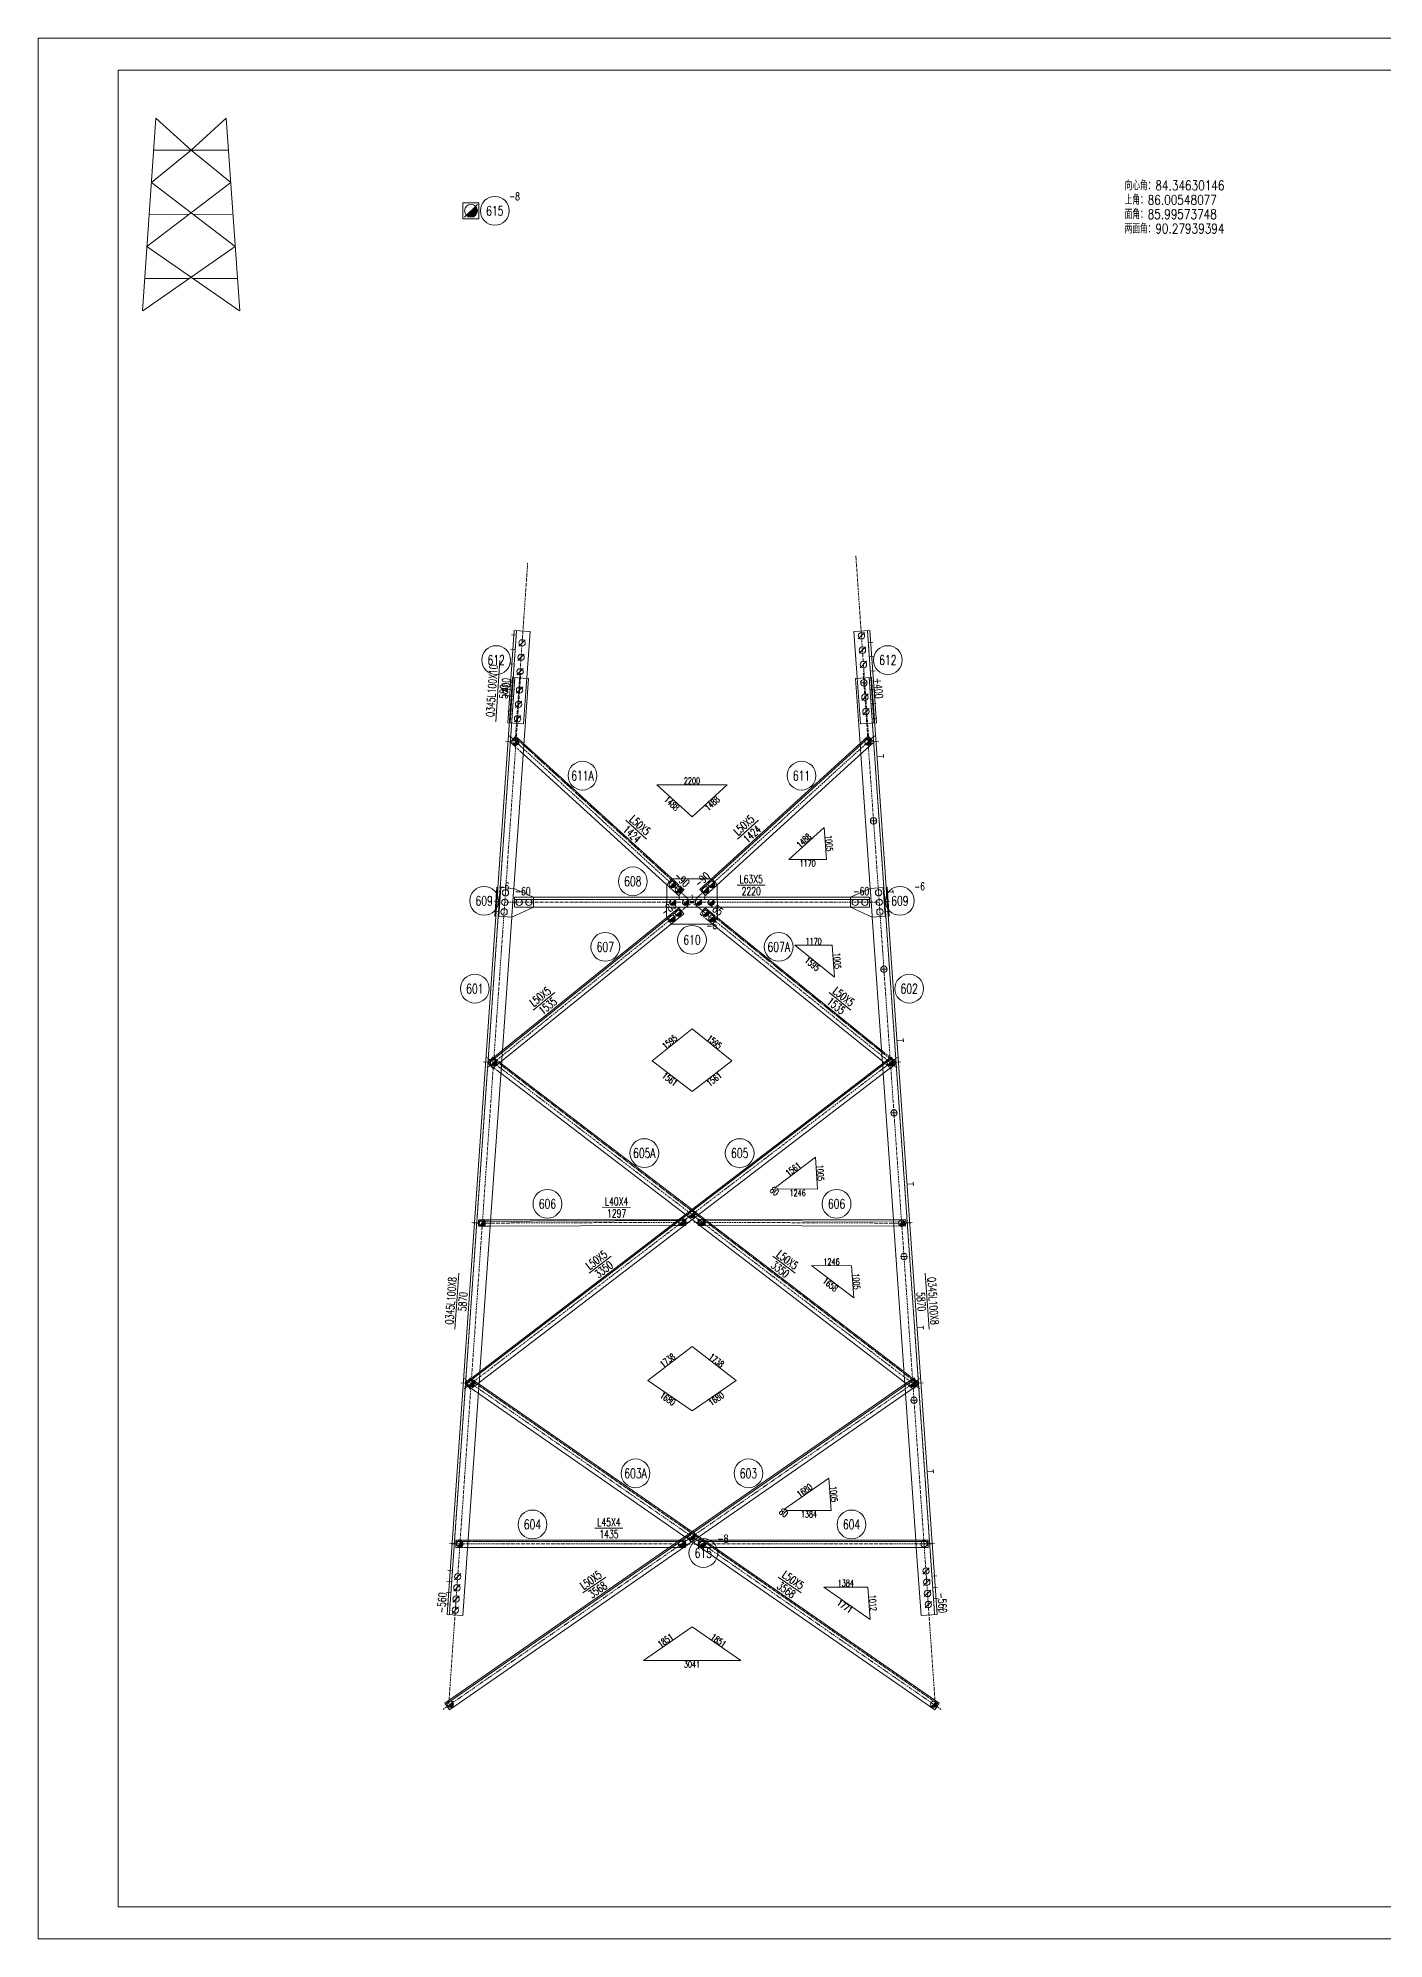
# Model space of a CAD drawing. Extents: x -62666 to 126696, y -48828 to 60042.
# Drawn here: x -62666 to -54256, y -24318 to -12438 of the extents above; entities that cross this region are included whole.
import ezdxf
from ezdxf.enums import TextEntityAlignment as Align

# ---------------------------------------------------------------- set-up
doc = ezdxf.new("R2010")
doc.units = 0
doc.header["$MEASUREMENT"] = 0
doc.linetypes.add('Dash', pattern=[2.75, 2, -0.75])
doc.linetypes.add('DashDot', pattern=[15.6, 9, -3, 0.6, -3])
doc.layers.get('0').update_dxf_attribs({"linetype": 'CONTINUOUS', "lineweight": 25})
doc.styles.get("Standard").update_dxf_attribs({"font": 'simplex.shx', "width": 0.7, "height": 3, "bigfont": 'gbhzfs.shx'})

# ---------------------------------------------------------------- blocks, each defined once
blk = doc.blocks.new('M20X55S')
at = {"color": 3, "linetype": 'Continuous', "lineweight": 13}
blk.add_line((-1, -1), (1, 1), dxfattribs=at)
blk.add_circle((0, 0), 1, dxfattribs=at)
blk = doc.blocks.new('M16X40S')
at = {"color": 3, "linetype": 'Continuous', "lineweight": 13}
blk.add_line((-0.707, -0.707), (0.707, 0.707), dxfattribs=at)
blk.add_circle((0, 0), 1, dxfattribs=at)
for radius in [0.9, 0.8, 0.7, 0.6, 0.5, 0.4, 0.3, 0.2, 0.1]:
    blk.add_arc((0, 0), radius, 225, 45, dxfattribs=at)
blk = doc.blocks.new('M16X50S')
at = {"color": 3, "linetype": 'Continuous', "lineweight": 13}
blk.add_line((-1, -1), (1, 1), dxfattribs=at)
blk.add_circle((0, 0), 1, dxfattribs=at)
for radius in [0.9, 0.8, 0.7, 0.6, 0.5, 0.4, 0.3, 0.2, 0.1]:
    blk.add_arc((0, 0), radius, 225, 45, dxfattribs=at)
blk = doc.blocks.new('StepBolt')
at = {"color": 3, "linetype": 'Continuous', "lineweight": 13}
for p, q in [((-1, 0), (1, 0)), ((0, 0), (0, -1))]:
    blk.add_line(p, q, dxfattribs=at)
blk.add_circle((0, 0), 1, dxfattribs=at)
blk = doc.blocks.new('M20X45S')
at = {"color": 3, "linetype": 'Continuous', "lineweight": 13}
blk.add_circle((0, 0), 1, dxfattribs=at)

msp = doc.modelspace()

# ---------------------------------------------------------------- linework, layer by layer
at = {"color": 7, "linetype": 'Continuous', "lineweight": 18}
for p, q in [((-62666.47025, -12438.15675), (-45846.47025, -12438.15675)), ((-62666.47025, -24318.15675), (-62666.47025, -12438.15675)), ((-62166.47025, -12638.15675), (-46046.47025, -12638.15675)), ((-62166.47025, -24118.15675), (-62166.47025, -12638.15675)), ((-62166.47025, -24118.15675), (-46046.47025, -24118.15675)), ((-62666.47025, -24318.15675), (-45846.47025, -24318.15675))]:
    msp.add_line(p, q, dxfattribs=at)
at = {"color": 7, "linetype": 'Continuous', "lineweight": 0}
for p, q in [((-61930.16781, -12939.19093), (-62014.1697, -14142.12746)), ((-61930.16792, -12939.19093), (-61710.17569, -13139.68001)), ((-61490.16935, -12939.1909), (-61710.16848, -13139.68024)), ((-61490.16939, -12939.19093), (-61406.1675, -14142.12746)), ((-61710.16866, -13139.68033), (-61958.16844, -13340.16969)), ((-61944.16813, -13139.68035), (-61476.16907, -13139.68035)), ((-61710.16852, -13139.68028), (-61462.16879, -13340.16961)), ((-61462.16876, -13340.16977), (-61986.16907, -13741.14862)), ((-61958.16844, -13340.16977), (-61434.16813, -13741.14862)), ((-61972.16876, -13540.65919), (-61722.87513, -13539.66916)), ((-61448.16844, -13540.65919), (-61697.46207, -13539.66916)), ((-61434.16813, -13741.14862), (-62012.16483, -14142.12746)), ((-61986.16907, -13741.14862), (-61408.17237, -14142.12746)), ((-62000.16939, -13941.63804), (-61723.31486, -13941.74098)), ((-61420.16781, -13941.63804), (-61697.02234, -13941.74098)), ((-57473.1223, -16807.60281), (-58525.08492, -17766.27615)), ((-58656.92639, -17879.66355), (-59850.27499, -18844.39712)), ((-57330.62352, -18813.20797), (-59990.33301, -20848.48774)), ((-57245.0974, -19832.44792), (-58541.5908, -19827.29908)), ((-57189.2923, -20818.57764), (-60120.35787, -22851.97211)), ((-57105.1473, -21834.23348), (-58539.44302, -21834.76678))]:
    msp.add_line(p, q, dxfattribs=at)
at = {"color": 2, "linetype": 'DashDot', "lineweight": 0}
for p, q in [((-57556.29248, -15674.83731), (-57475.13736, -16837.0072)), ((-59607.13348, -15719.72799), (-59685.15386, -16837.0072)), ((-59650.18743, -16408.05179), (-60100.15111, -22851.68989)), ((-57510.10379, -16408.05179), (-57060.14011, -22851.68989)), ((-59720.80929, -16799.94417), (-58580.17959, -17839.45268)), ((-57439.49794, -16799.96064), (-58580.15496, -17839.46283)), ((-58580.13725, -17839.44563), (-59862.91701, -18876.47764)), ((-59750.14325, -17839.45432), (-57410.14797, -17839.45432)), ((-58580.14444, -17839.45181), (-57297.35713, -18876.48992)), ((-57296.46769, -18808.47733), (-60003.82668, -20880.21976)), ((-59863.82353, -18808.47733), (-57156.46455, -20880.21976)), ((-59945.17163, -19844.56707), (-58588.67871, -19839.17995)), ((-57215.14526, -19844.56697), (-58571.63818, -19839.17985)), ((-57154.95298, -20815.4454), (-60135.31704, -22883.04015)), ((-60005.33825, -20815.4454), (-57024.97418, -22883.04015)), ((-60085.17265, -21849.22232), (-58590.87693, -21849.77793)), ((-57075.14169, -21849.22233), (-58569.43741, -21849.77794))]:
    msp.add_line(p, q, dxfattribs=at)
at = {"color": 1, "linetype": 'Dash', "lineweight": 0}
for p, q in [((-59676.59373, -16140.9125), (-59716.97282, -16719.15521)), ((-57483.69749, -16140.9125), (-57443.3184, -16719.15521)), ((-59687.19224, -16435.54078), (-60096.0559, -22290.61216)), ((-57473.09898, -16435.54078), (-57064.23532, -22290.61216)), ((-59710.30141, -16843.34497), (-59709.41307, -16831.97774)), ((-59635.23943, -16911.75241), (-59710.30141, -16843.34497)), ((-59709.41307, -16831.97774), (-59681.79682, -16801.67357)), ((-59687.18536, -16807.58658), (-58635.24884, -17766.26489)), ((-59681.79682, -16801.67357), (-59630.79811, -16848.15105)), ((-57525.05185, -16911.75153), (-57529.49312, -16848.15093)), ((-58703.76895, -17692.99552), (-58629.8603, -17760.35188)), ((-58422.87414, -17729.95387), (-58456.55283, -17692.99788)), ((-59706.53421, -17932.71873), (-59693.99522, -17753.156)), ((-59690.14325, -17807.45432), (-59570.14325, -17807.45432)), ((-59690.14325, -17870.45432), (-59690.14325, -17807.45432)), ((-58738.30533, -17807.45432), (-58422.00593, -17807.45432)), ((-58663.53866, -17797.30818), (-58737.44825, -17729.95096)), ((-58629.8603, -17760.35188), (-58663.53866, -17797.30818)), ((-57590.14797, -17807.45432), (-57470.14797, -17807.45432)), ((-57470.14797, -17807.45432), (-57470.14797, -17870.45432)), ((-57453.75701, -17932.71873), (-57466.296, -17753.156)), ((-59690.14325, -17822.45432), (-57470.14797, -17822.45432)), ((-59570.14325, -17870.45432), (-59690.14325, -17870.45432)), ((-58739.72958, -17936.31654), (-58739.72961, -17936.31848)), ((-58739.72961, -17936.31848), (-58708.2957, -17975.19984)), ((-58421.30016, -17870.45432), (-58739.00164, -17870.45432)), ((-58529.76086, -17912.33082), (-58498.32542, -17873.44878)), ((-58451.99604, -17975.19789), (-58529.76086, -17912.33082)), ((-58503.35509, -17879.66991), (-57309.99895, -18844.40957)), ((-58498.32542, -17873.44878), (-58420.56235, -17936.31444)), ((-57470.14797, -17870.45432), (-57590.14797, -17870.45432)), ((-59769.40332, -18833.0264), (-59764.64491, -18764.88433)), ((-57395.64643, -18764.88271), (-57311.19057, -18833.15898)), ((-59850.42661, -18850.20888), (-59849.72216, -18839.41519)), ((-59774.65228, -18908.19339), (-59850.42661, -18850.20888)), ((-59849.72216, -18839.41519), (-59824.80601, -18806.8547)), ((-59829.6677, -18813.20797), (-57169.95821, -20848.48774)), ((-59824.80601, -18806.8547), (-59770.47877, -18848.42733)), ((-57336.40472, -18877.07048), (-57390.88802, -18833.02479)), ((-57385.63894, -18908.19339), (-57389.81245, -18848.42733)), ((-57309.99895, -18844.40957), (-57336.40472, -18877.07048)), ((-57311.19057, -18833.15898), (-57309.99895, -18844.40957)), ((-59915.25124, -19824.44809), (-59838.61372, -19824.14373)), ((-59915.09251, -19864.44777), (-59915.25124, -19824.44809)), ((-59915.21949, -19832.44803), (-58618.72609, -19827.29918)), ((-58658.75826, -19819.4581), (-58618.75784, -19819.29925)), ((-58580.14561, -19822.26137), (-58621.28359, -19790.7815)), ((-58618.75784, -19819.29925), (-58618.62922, -19851.71004)), ((-58580.14561, -19759.30163), (-58539.00763, -19790.7815)), ((-58501.53296, -19819.4581), (-58448.98774, -19859.66709)), ((-57318.88348, -19864.15515), (-57321.6775, -19824.14373)), ((-59841.40774, -19864.15515), (-59915.09251, -19864.44777)), ((-58628.5983, -19859.33864), (-58711.30349, -19859.66709)), ((-58531.69292, -19859.33864), (-58541.68759, -19851.69046)), ((-59909.51905, -20839.53295), (-59904.87433, -20773.01895)), ((-57255.41689, -20773.01895), (-57170.65563, -20837.8805)), ((-59990.83091, -20855.9366), (-59989.80908, -20845.69181)), ((-59914.36868, -20908.98143), (-59990.83091, -20855.9366)), ((-59989.80908, -20845.69181), (-59966.43889, -20812.00451)), ((-59970.99892, -20818.57764), (-57039.93335, -22851.97211)), ((-59966.43889, -20812.00451), (-59910.31557, -20850.93944)), ((-57195.48207, -20881.84239), (-57250.77217, -20839.53295)), ((-57245.92254, -20908.98143), (-57249.97565, -20850.93944)), ((-57169.95821, -20848.48774), (-57195.48207, -20881.84239)), ((-57170.65563, -20837.8805), (-57169.95821, -20848.48774)), ((-60055.18088, -21871.23347), (-60055.16405, -21826.23348)), ((-60055.16704, -21834.23348), (-58620.87132, -21834.76677)), ((-60055.16405, -21826.23348), (-59978.42302, -21826.26201)), ((-58656.5768, -21826.7535), (-58620.86832, -21826.76677)), ((-58580.14561, -21834.584), (-58624.0049, -21804.1571)), ((-58620.86832, -21826.76677), (-58620.88182, -21862.8443)), ((-58614.93676, -21797.86618), (-58573.85469, -21769.36595)), ((-58586.43653, -21838.94825), (-58614.93676, -21797.86618)), ((-58545.35446, -21810.44802), (-58586.43653, -21838.94825)), ((-58580.14561, -21773.7302), (-58536.28632, -21804.1571)), ((-58573.85469, -21769.36595), (-58545.35446, -21810.44802)), ((-58503.71442, -21826.7535), (-58438.88327, -21871.72939)), ((-57178.72591, -21871.26084), (-57181.86821, -21826.26201)), ((-59981.56532, -21871.26084), (-60055.18088, -21871.23347)), ((-58633.73636, -21871.76199), (-58721.40795, -21871.72939)), ((-58526.55486, -21871.76199), (-58539.43252, -21862.82825))]:
    msp.add_line(p, q, dxfattribs=at)
at = {"color": 7, "linetype": 'Continuous', "lineweight": 13}
for p, q in [((-59779.88474, -16328.10578), (-59806.70424, -16712.17051)), ((-58994.66038, -17326.41932), (-58865.31616, -17444.29668)), ((-58165.66435, -17326.4337), (-58295.01034, -17444.30913)), ((-58297.6464, -17732.45432), (-58122.6464, -17732.45432)), ((-59436.62851, -18403.26458), (-59572.71942, -18513.28396)), ((-57723.64694, -18403.27581), (-57587.55603, -18513.29519)), ((-59138.71924, -19746.36361), (-58963.72062, -19745.66863)), ((-59084.71433, -20050.97131), (-59223.69204, -20157.32071)), ((-58075.57689, -20050.97131), (-57936.59918, -20157.32071)), ((-60037.35869, -20158.07733), (-60061.74006, -20507.22708)), ((-57122.93253, -20158.07733), (-57098.55116, -20507.22708)), ((-59186.43883, -21751.55648), (-59011.43884, -21751.62155)), ((-59118.75278, -22056.1023), (-59262.54003, -22155.85312)), ((-58041.53844, -22056.1023), (-57897.75119, -22155.85312))]:
    msp.add_line(p, q, dxfattribs=at)
at = {"color": 1, "linetype": 'Continuous', "lineweight": 0}
for p, q in [((-58360.1484, -17104.32624), (-58800.14682, -17104.3261)), ((-58800.14682, -17104.3261), (-58580.14913, -17304.81566)), ((-58580.14913, -17304.81566), (-58360.1484, -17104.32624)), ((-57754.81676, -17371.64566), (-57974.81749, -17572.13508)), ((-57740.81644, -17572.13508), (-57754.81676, -17371.64566)), ((-57974.81749, -17572.13508), (-57740.81644, -17572.13508)), ((-57703.48231, -18106.77306), (-57937.48335, -18106.77306)), ((-57937.48335, -18106.77306), (-57689.48202, -18307.26212)), ((-57689.48202, -18307.26212), (-57703.48231, -18106.77306)), ((-58580.14865, -18630.69803), (-58828.14697, -18831.18725)), ((-58332.14732, -18831.18709), (-58580.14865, -18630.69803)), ((-58828.14697, -18831.18725), (-58580.14714, -19020.96347)), ((-58580.14714, -19020.96347), (-58332.14732, -18831.18709)), ((-57809.43929, -19431.66553), (-58057.4391, -19621.4419)), ((-57795.43895, -19632.15531), (-57809.43929, -19431.66553)), ((-58057.4391, -19621.4419), (-58044.73257, -19631.16528)), ((-58044.73257, -19631.16528), (-57795.43895, -19632.15531)), ((-57583.86924, -20110.34773), (-57833.16286, -20109.3577)), ((-57833.16286, -20109.3577), (-57569.86892, -20310.83715)), ((-57569.86892, -20310.83715), (-57583.86924, -20110.34773)), ((-58580.14561, -20615.86229), (-58856.14608, -20827.06512)), ((-58304.14514, -20827.06512), (-58580.14561, -20615.86229)), ((-58856.14608, -20827.06512), (-58580.14561, -21018.53741)), ((-58580.14561, -21018.53741), (-58304.14514, -20827.06512)), ((-57724.99762, -21439.34974), (-58000.99809, -21630.82202)), ((-57710.99731, -21639.83916), (-57724.99762, -21439.34974)), ((-58000.99809, -21630.82202), (-57987.85183, -21639.9421)), ((-57987.85183, -21639.9421), (-57710.99731, -21639.83916)), ((-57480.47787, -22118.64815), (-57757.33239, -22118.75109)), ((-57757.33239, -22118.75109), (-57466.37549, -22320.59924)), ((-57466.37549, -22320.59924), (-57480.47787, -22118.64815)), ((-58580.14561, -22366.73903), (-58884.24878, -22577.70726)), ((-58276.04244, -22577.70726), (-58580.14561, -22366.73903)), ((-58884.24878, -22577.70726), (-58276.04244, -22577.70726))]:
    msp.add_line(p, q, dxfattribs=at)
at = {"color": 7, "linetype": 'Continuous', "lineweight": 0}
for points in [[(-59911.23221, -13468.02455), (-60011.23221, -13468.02455)], [(-60011.23221, -13468.02455), (-60011.23221, -13568.02455)], [(-59911.23221, -13568.02455), (-59911.23221, -13468.02455)], [(-60011.23221, -13568.02455), (-59911.23221, -13568.02455)], [(-59691.55729, -16139.86758), (-59731.93638, -16718.11029)], [(-59591.80022, -16146.83369), (-59691.55729, -16139.86758)], [(-59632.17931, -16725.0764), (-59591.80022, -16146.83369)], [(-57568.491, -16146.83369), (-57468.73393, -16139.86758)], [(-57528.11191, -16725.0764), (-57568.491, -16146.83369)], [(-57468.73393, -16139.86758), (-57428.35484, -16718.11029)], [(-59702.1558, -16434.49586), (-60111.01946, -22289.56724)], [(-59602.39873, -16441.46196), (-59702.1558, -16434.49586)], [(-59693.99522, -17753.156), (-59602.39873, -16441.46196)], [(-57557.89249, -16441.46196), (-57458.13542, -16434.49586)], [(-57529.49312, -16848.15093), (-57557.89249, -16441.46196)], [(-57458.13542, -16434.49586), (-57049.27176, -22289.56724)], [(-59731.93638, -16718.11029), (-59632.17931, -16725.0764)], [(-57428.35484, -16718.11029), (-57528.11191, -16725.0764)], [(-59630.79811, -16848.15105), (-58703.76895, -17692.99552)], [(-57478.51089, -16801.68985), (-58530.47351, -17760.36319)], [(-58496.79482, -17797.31918), (-57444.83219, -16838.64585)], [(-57444.83219, -16838.64585), (-57478.51089, -16801.68985)], [(-58737.44825, -17729.95096), (-59635.23943, -16911.75241)], [(-57466.296, -17753.156), (-57525.05185, -16911.75153)], [(-58703.77066, -17692.99552), (-58737.44872, -17729.95148)], [(-58456.55283, -17692.99788), (-58703.77066, -17692.99552)], [(-59812.37393, -17925.32787), (-59799.83494, -17745.76514)], [(-59793.84959, -17746.1831), (-59806.38857, -17925.74583)], [(-59799.83494, -17745.76514), (-59793.84959, -17746.1831)], [(-59773.80088, -17747.58312), (-59786.33987, -17927.14585)], [(-59693.99522, -17753.156), (-59773.80088, -17747.58312)], [(-59570.14325, -17807.45432), (-59693.99522, -17753.156)], [(-59570.14325, -17807.45432), (-58738.30533, -17807.45432)], [(-59570.14325, -17870.45432), (-59570.14325, -17807.45432)], [(-58737.44872, -17729.95148), (-58739.72958, -17936.31654)], [(-58530.47351, -17760.36319), (-58496.79482, -17797.31918)], [(-58420.56231, -17936.31797), (-58422.87414, -17729.95387)], [(-58422.00593, -17807.45432), (-57590.14797, -17807.45432)], [(-57466.296, -17753.156), (-57590.14797, -17807.45432)], [(-57590.14797, -17807.45432), (-57590.14797, -17870.45432)], [(-57386.49034, -17747.58312), (-57466.296, -17753.156)], [(-57373.95135, -17927.14585), (-57386.49034, -17747.58312)], [(-57360.45628, -17745.76514), (-57366.44164, -17746.1831)], [(-57366.44164, -17746.1831), (-57353.90265, -17925.74583)], [(-57347.91729, -17925.32787), (-57360.45628, -17745.76514)], [(-58661.95597, -17873.44235), (-59855.30456, -18838.17591)], [(-59823.86972, -18877.05844), (-58630.52112, -17912.32487)], [(-59806.38857, -17925.74583), (-59812.37393, -17925.32787)], [(-59786.33987, -17927.14585), (-59706.53421, -17932.71873)], [(-59764.64491, -18764.88433), (-59706.53421, -17932.71873)], [(-59706.53421, -17932.71873), (-59570.14325, -17870.45432)], [(-58739.00164, -17870.45432), (-59570.14325, -17870.45432)], [(-58630.52112, -17912.32487), (-58661.95597, -17873.44235)], [(-58451.99708, -17975.19918), (-58420.56231, -17936.31797)], [(-57590.14797, -17870.45432), (-58421.30016, -17870.45432)], [(-58420.56235, -17936.31444), (-57395.64643, -18764.88271)], [(-57590.14797, -17870.45432), (-57453.75701, -17932.71873)], [(-57453.75701, -17932.71873), (-57373.95135, -17927.14585)], [(-57389.81245, -18848.42733), (-57453.75701, -17932.71873)], [(-57353.90265, -17925.74583), (-57347.91729, -17925.32787)], [(-58708.2957, -17975.19984), (-58708.29513, -17975.20054)], [(-58708.29513, -17975.20054), (-58451.99708, -17975.19918)], [(-57390.88802, -18833.02479), (-58451.99604, -17975.19789)], [(-57335.48521, -18806.8547), (-59995.1947, -20842.13448)], [(-59964.80915, -20881.84239), (-57305.09967, -18846.56262)], [(-59904.87433, -20773.01895), (-59769.40332, -18833.0264)], [(-59855.30456, -18838.17591), (-59823.86972, -18877.05844)], [(-59770.47877, -18848.42733), (-58580.14561, -19759.30163)], [(-57305.09967, -18846.56262), (-57335.48521, -18806.8547)], [(-58621.28359, -19790.7815), (-59774.65228, -18908.19339)], [(-57321.6775, -19824.14373), (-57385.63894, -18908.19339)], [(-59838.61372, -19824.14373), (-58658.75826, -19819.4581)], [(-58541.68759, -19851.69046), (-58580.14561, -19822.26137)], [(-58541.55905, -19819.29914), (-58541.71778, -19859.29883)], [(-57245.06566, -19824.44799), (-58541.55905, -19819.29914)], [(-58539.00763, -19790.7815), (-58501.53296, -19819.4581)], [(-57245.22439, -19864.44767), (-57245.06566, -19824.44799)], [(-58711.30349, -19859.66709), (-59841.40774, -19864.15515)], [(-58618.59911, -19859.29893), (-58628.5983, -19859.33864)], [(-58618.62922, -19851.71004), (-58618.59911, -19859.29893)], [(-58541.71778, -19859.29883), (-57245.22439, -19864.44767)], [(-57250.77217, -20839.53295), (-58531.69292, -19859.33864)], [(-58448.98774, -19859.66709), (-57255.41689, -20773.01895)], [(-57249.97565, -20850.93944), (-57318.88348, -19864.15515)], [(-57193.85234, -20812.00451), (-60124.91791, -22845.39898)], [(-60096.41768, -22886.48105), (-57165.3521, -20853.08658)], [(-60011.26239, -22296.53334), (-59909.51905, -20839.53295)], [(-59995.1947, -20842.13448), (-59964.80915, -20881.84239)], [(-59910.31557, -20850.93944), (-58580.14561, -21773.7302)], [(-57165.3521, -20853.08658), (-57193.85234, -20812.00451)], [(-58624.0049, -21804.1571), (-59914.36868, -20908.98143)], [(-57181.86821, -21826.26201), (-57245.92254, -20908.98143)], [(-59978.42302, -21826.26201), (-58656.5768, -21826.7535)], [(-58539.43252, -21862.82825), (-58580.14561, -21834.584)], [(-57105.15029, -21826.23348), (-58539.44602, -21826.76678)], [(-58539.44602, -21826.76678), (-58539.42918, -21871.76678)], [(-58536.28632, -21804.1571), (-58503.71442, -21826.7535)], [(-57105.13345, -21871.23348), (-57105.15029, -21826.23348)], [(-58721.40795, -21871.72939), (-59981.56532, -21871.26084)], [(-58620.88516, -21871.76677), (-58633.73636, -21871.76199)], [(-58620.88182, -21862.8443), (-58620.88516, -21871.76677)], [(-58539.42918, -21871.76678), (-57105.13345, -21871.23348)], [(-57063.87355, -22886.48105), (-58526.55486, -21871.76199)], [(-58438.88327, -21871.72939), (-57035.37331, -22845.39898)], [(-57149.02884, -22296.53334), (-57178.72591, -21871.26084)], [(-60111.01946, -22289.56724), (-60011.26239, -22296.53334)], [(-57049.27176, -22289.56724), (-57149.02884, -22296.53334)], [(-60124.91791, -22845.39898), (-60096.41768, -22886.48105)], [(-57035.37331, -22845.39898), (-57063.87355, -22886.48105)]]:
    msp.add_lwpolyline(points, dxfattribs=at)
at = {"color": 3, "linetype": 'Continuous', "lineweight": 20}
for points in [[(-59714.88018, -16258.53115), (-59684.95306, -16260.62098)], [(-59708.61068, -16168.74979), (-59678.68356, -16170.83962)], [(-57448.54579, -16213.64047), (-57478.47291, -16215.7303)], [(-59721.14967, -16348.31252), (-59691.22255, -16350.40235)], [(-57442.27629, -16303.42183), (-57472.20342, -16305.51167)], [(-57436.0068, -16393.2032), (-57465.93392, -16395.29303)], [(-59719.20919, -16463.37807), (-59689.28207, -16465.4679)], [(-57437.94728, -16508.26875), (-57467.8744, -16510.35858)], [(-59725.47869, -16553.15943), (-59695.55156, -16555.24926)], [(-57431.67779, -16598.05011), (-57461.60491, -16600.13994)], [(-59731.74818, -16642.94079), (-59701.82106, -16645.03063)], [(-57425.40829, -16687.83148), (-57455.33542, -16689.92131)], [(-59744.98375, -16832.47878), (-59715.05663, -16834.56862)], [(-57415.30743, -16832.47937), (-57445.23455, -16834.5692)], [(-57383.75816, -16925.39547), (-57423.66099, -16928.18191)], [(-57383.06155, -16935.37117), (-57384.45477, -16915.41976)], [(-59810.80569, -17775.0721), (-59780.87857, -17777.16194)], [(-58660.14561, -17792.45432), (-58660.14561, -17822.45432)], [(-58580.14561, -17792.45432), (-58580.14561, -17822.45432)], [(-58500.14561, -17792.45432), (-58500.14561, -17822.45432)], [(-57324.54627, -17773.33058), (-57364.44909, -17776.11702)], [(-57323.84966, -17783.30628), (-57325.24288, -17763.35487)], [(-59819.16501, -17894.78059), (-59789.23789, -17896.87042)], [(-59814.98535, -17834.92635), (-59785.05823, -17837.01618)], [(-57345.30587, -17834.92635), (-57375.23299, -17837.01618)], [(-57341.12621, -17894.78059), (-57371.05333, -17896.87042)], [(-57259.79262, -18700.62552), (-57299.69545, -18703.41196)], [(-57259.09601, -18710.60123), (-57260.48923, -18690.64981)], [(-59884.98692, -18837.37346), (-59855.0598, -18839.46329)], [(-57275.30434, -18837.37295), (-57305.23146, -18839.46278)], [(-57197.09768, -19598.43917), (-57237.00051, -19601.22561)], [(-57196.40107, -19608.41487), (-57197.79429, -19588.46346)], [(-59954.98849, -19839.82058), (-59925.06137, -19841.91041)], [(-57205.30299, -19839.81679), (-57235.23011, -19841.90662)], [(-57134.40273, -20496.25281), (-57174.30556, -20499.03926)], [(-57133.70612, -20506.22852), (-57135.09934, -20486.27711)], [(-60024.99006, -20842.26769), (-59995.06294, -20844.35753)], [(-57135.30116, -20842.26769), (-57165.22828, -20844.35753)], [(-57071.70779, -21394.06646), (-57111.61062, -21396.8529)], [(-57071.01118, -21404.04217), (-57072.4044, -21384.09075)], [(-60094.99164, -21844.71481), (-60065.06451, -21846.80464)], [(-57065.29981, -21844.7116), (-57095.22693, -21846.80143)], [(-60111.7025, -22084.02033), (-60081.77538, -22086.11016)], [(-60106.82623, -22014.19038), (-60076.89911, -22016.28021)], [(-57051.02685, -22049.10535), (-57080.95398, -22051.19518)], [(-60116.57878, -22153.85028), (-60086.65166, -22155.94011)], [(-57046.15058, -22118.9353), (-57076.0777, -22121.02513)], [(-57041.27431, -22188.76525), (-57071.20143, -22190.85508)], [(-60121.45505, -22223.68023), (-60091.52793, -22225.77006)], [(-57011.45877, -22256.85368), (-57051.36159, -22259.64012)], [(-57010.76216, -22266.82938), (-57012.15538, -22246.87797)]]:
    msp.add_lwpolyline(points, dxfattribs=at)
at = {"color": 3, "linetype": 'Continuous', "lineweight": 13}
for centre in [(-61930.16792, -12939.19093), (-61930.16781, -12939.19093), (-61490.16939, -12939.19093), (-61490.16935, -12939.1909), (-61944.16813, -13139.68035), (-61710.17569, -13139.68001), (-61710.16866, -13139.68033), (-61710.16852, -13139.68028), (-61710.16848, -13139.68024), (-61476.16907, -13139.68035), (-61958.16844, -13340.16969), (-61958.16844, -13340.16977), (-61462.16879, -13340.16961), (-61462.16876, -13340.16977), (-61972.16876, -13540.65919), (-61722.87513, -13539.66916), (-61697.46207, -13539.66916), (-61448.16844, -13540.65919), (-61986.16907, -13741.14862), (-61986.16907, -13741.14862), (-61434.16813, -13741.14862), (-61434.16813, -13741.14862), (-62000.16939, -13941.63804), (-61723.31486, -13941.74098), (-61697.02234, -13941.74098), (-61420.16781, -13941.63804), (-62014.1697, -14142.12746), (-62012.16483, -14142.12746), (-61408.17237, -14142.12746), (-61406.1675, -14142.12746)]:
    msp.add_circle(centre, 0.2, dxfattribs=at)
at = {"color": 7, "linetype": 'Continuous', "lineweight": 13}
for centre in [(-59812.23221, -13518.02455), (-59803.77649, -16325.71871), (-57356.51473, -16325.71871), (-59264.46816, -17048.05954), (-57895.84891, -17048.07476), (-58950.14483, -17708.45432), (-59878.82988, -17830.46804), (-57281.46134, -17830.46804), (-59121.97982, -18118.03281), (-58580.14558, -18074.19986), (-58038.29786, -18118.04223), (-59937.20319, -18379.28988), (-57223.08803, -18379.28988), (-58878.0728, -19406.65962), (-58282.21842, -19406.65962), (-59483.47963, -19723.73259), (-57676.83726, -19723.73249), (-58932.98656, -21408.46016), (-58227.30466, -21408.46016), (-59577.02843, -21727.41125), (-57583.2859, -21727.41126), (-58509.46503, -21906.04064)]:
    msp.add_circle(centre, 90, dxfattribs=at)

# ---------------------------------------------------------------- block references
at = {"color": 3, "linetype": 'Continuous', "lineweight": 13}
for name, p, xscale, yscale, zscale in [('M16X50S', (-59961.23221, -13518.02455), 40, 40, 39.99999999999772), ('M20X55S', (-57521.46196, -16173.62267), 20.00000000000728, 20.00000000000728, 20.00000000000454), ('M20X55S', (-59641.96401, -16218.51335), 20.00000000000728, 20.00000000000728, 20.00000000000454), ('M20X55S', (-57515.19247, -16263.40404), 20.00000000000728, 20.00000000000728, 20.00000000000454), ('M20X55S', (-59654.503, -16398.07608), 20.00000000000728, 20.00000000000728, 20.00000000000454), ('M20X55S', (-59648.2335, -16308.29472), 20.00000000000728, 20.00000000000728, 20.00000000000454), ('M20X55S', (-57508.92297, -16353.1854), 20.00000000000728, 20.00000000000728, 20.00000000000454), ('M20X55S', (-59657.50184, -16512.79672), 20.00000000000728, 20.00000000000728, 20.00000000000454), ('StepBolt', (-57505.92413, -16467.90603), 20.00000000000728, 20.00000000000728, 20.00000000000454), ('M20X55S', (-59663.77134, -16602.57808), 20.00000000000728, 20.00000000000728, 20.00000000000454), ('M20X55S', (-57499.65463, -16557.6874), 20.00000000000728, 20.00000000000728, 20.00000000000454), ('M20X55S', (-57493.38514, -16647.46876), 20.00000000000728, 20.00000000000728, 20.00000000000454), ('M20X55S', (-59670.04083, -16692.35945), 20.00000000000728, 20.00000000000728, 20.00000000000454), ('M16X50S', (-59680.14488, -16837.05305), 20.00000000000728, 20.00000000000728, 20.00000000000454), ('M16X50S', (-57480.14954, -16837.0072), 20.00000000000728, 20.00000000000728, 20.00000000000454), ('StepBolt', (-57445.6751, -17330.69325), 20.00000000000728, 20.00000000000728, 20.00000000000454), ('M20X45S', (-59750.14325, -17839.45432), 20.00000000000728, 20.00000000000728, 20.00000000000454), ('M20X45S', (-59745.96359, -17779.60007), 20.00000000000728, 20.00000000000728, 20.00000000000454), ('M20X45S', (-59660.14325, -17839.45432), 20.00000000000728, 20.00000000000728, 20.00000000000454), ('M20X45S', (-59600.14325, -17839.45432), 20.00000000000728, 20.00000000000728, 20.00000000000454), ('M16X40S', (-58702.13161, -17728.31217), 20.00000000000728, 20.00000000000728, 20.00000000000454), ('M16X40S', (-58700.14561, -17839.45432), 20.00000000000728, 20.00000000000728, 20.00000000000454), ('M16X40S', (-58665.17671, -17761.99088), 20.00000000000728, 20.00000000000728, 20.00000000000454), ('M16X40S', (-58620.14561, -17839.45432), 20.00000000000728, 20.00000000000728, 20.00000000000454), ('M16X40S', (-58540.14561, -17839.45432), 20.00000000000728, 20.00000000000728, 20.00000000000454), ('M16X40S', (-58495.14699, -17761.99347), 20.00000000000728, 20.00000000000728, 20.00000000000454), ('M16X40S', (-58460.14561, -17839.45432), 20.00000000000728, 20.00000000000728, 20.00000000000454), ('M16X40S', (-58458.19132, -17728.31507), 20.00000000000728, 20.00000000000728, 20.00000000000454), ('M20X45S', (-57560.14797, -17839.45432), 20.00000000000728, 20.00000000000728, 20.00000000000454), ('M20X45S', (-57500.14797, -17839.45432), 20.00000000000728, 20.00000000000728, 20.00000000000454), ('M20X45S', (-57414.32763, -17779.60007), 20.00000000000728, 20.00000000000728, 20.00000000000454), ('M20X45S', (-57410.14797, -17839.45432), 20.00000000000728, 20.00000000000728, 20.00000000000454), ('M20X45S', (-59754.32292, -17899.30856), 20.00000000000728, 20.00000000000728, 20.00000000000454), ('M16X40S', (-58704.57171, -17940.04164), 20.00000000000728, 20.00000000000728, 20.00000000000454), ('M16X40S', (-58665.68889, -17908.60777), 20.00000000000728, 20.00000000000728, 20.00000000000454), ('M16X40S', (-58494.60219, -17908.60636), 20.00000000000728, 20.00000000000728, 20.00000000000454), ('M16X40S', (-58455.71961, -17940.04003), 20.00000000000728, 20.00000000000728, 20.00000000000454), ('M20X45S', (-57405.9683, -17899.30856), 20.00000000000728, 20.00000000000728, 20.00000000000454), ('StepBolt', (-57380.92146, -18257.98819), 20.00000000000728, 20.00000000000728, 20.00000000000454), ('M16X50S', (-59820.14479, -18841.90092), 20.00000000000728, 20.00000000000728, 20.00000000000454), ('M16X50S', (-57340.1464, -18841.90143), 20.00000000000728, 20.00000000000728, 20.00000000000454), ('StepBolt', (-57318.22652, -19155.80184), 20.00000000000728, 20.00000000000728, 20.00000000000454), ('M16X40S', (-59890.14613, -19844.34476), 20.00000000000728, 20.00000000000728, 20.00000000000454), ('M16X40S', (-58643.67828, -19839.39837), 20.00000000000728, 20.00000000000728, 20.00000000000454), ('M16X50S', (-58580.14561, -19790.7815), 20.00000000000728, 20.00000000000728, 20.00000000000454), ('M16X40S', (-58516.61294, -19839.39837), 20.00000000000728, 20.00000000000728, 20.00000000000454), ('M16X40S', (-57270.14483, -19844.34855), 20.00000000000728, 20.00000000000728, 20.00000000000454), ('StepBolt', (-57255.53157, -20053.61549), 20.00000000000728, 20.00000000000728, 20.00000000000454), ('M16X50S', (-59960.14797, -20846.79566), 20.00000000000728, 20.00000000000728, 20.00000000000454), ('M16X50S', (-57200.14325, -20846.79566), 20.00000000000728, 20.00000000000728, 20.00000000000454), ('StepBolt', (-57192.83663, -20951.42913), 20.00000000000728, 20.00000000000728, 20.00000000000454), ('M16X40S', (-60030.14931, -21849.23957), 20.00000000000728, 20.00000000000728, 20.00000000000454), ('M16X40S', (-58645.87693, -21849.75748), 20.00000000000728, 20.00000000000728, 20.00000000000454), ('M16X50S', (-58580.14561, -21804.1571), 20.00000000000728, 20.00000000000728, 20.00000000000454), ('M16X40S', (-58514.4143, -21849.75748), 20.00000000000728, 20.00000000000728, 20.00000000000454), ('StepBolt', (-57130.14168, -21849.24278), 20.00000000000728, 20.00000000000728, 20.00000000000454), ('M20X55S', (-60044.42227, -22053.63332), 20.00000000000728, 20.00000000000728, 20.00000000000454), ('M20X55S', (-57118.30709, -22018.71834), 20.00000000000728, 20.00000000000728, 20.00000000000454), ('M20X55S', (-57113.43081, -22088.54829), 20.00000000000728, 20.00000000000728, 20.00000000000454), ('M20X55S', (-60054.17482, -22193.29322), 20.00000000000728, 20.00000000000728, 20.00000000000454), ('M20X55S', (-60049.29854, -22123.46327), 20.00000000000728, 20.00000000000728, 20.00000000000454), ('M20X55S', (-57108.55454, -22158.37824), 20.00000000000728, 20.00000000000728, 20.00000000000454), ('M20X55S', (-57103.67827, -22228.2082), 20.00000000000728, 20.00000000000728, 20.00000000000454), ('M20X55S', (-60059.05109, -22263.12317), 20.00000000000728, 20.00000000000728, 20.00000000000454), ('M16X50S', (-60090.12676, -22851.68989), 20.00000000000728, 20.00000000000728, 20.00000000000454), ('M16X50S', (-57070.16446, -22851.68989), 20.00000000000728, 20.00000000000728, 20.00000000000454)]:
    msp.add_blockref(name, p, dxfattribs=dict(at, xscale=xscale, yscale=yscale, zscale=zscale))

# ---------------------------------------------------------------- texts
at = {"color": 7, "linetype": 'Continuous', "lineweight": 13, "width": 0.7}
for s, p in [('-8', (-59722.23221, -13428.02455)), ('-6', (-59788.82988, -17740.46804)), ('-6', (-57191.46134, -17740.46804)), ('-6', (-58490.14558, -17984.19986)), ('-8', (-58419.46503, -21816.04064))]:
    msp.add_text(s, height=48, dxfattribs=at).set_placement(p, align=Align.MIDDLE_LEFT)
at = {"color": 7, "linetype": 'Continuous', "lineweight": 13, "width": 0.8}
for s, p in [('上角：86.00548077', (-55876.86567, -13497.34034)), ('向心角：84.34630146', (-55876.86567, -13407.34034)), ('面角：85.99573748', (-55876.86567, -13587.34034)), ('两面角：90.27939394', (-55876.86567, -13677.34034))]:
    msp.add_text(s, height=60, dxfattribs=at).set_placement(p, align=Align.BOTTOM_LEFT)
at = {"color": 7, "linetype": 'Continuous', "lineweight": 13, "width": 0.7}
for s, height, p in [('615', 60, (-59812.23221, -13518.02455)), ('612', 60, (-59803.77649, -16325.71871)), ('612', 60, (-57356.51473, -16325.71871)), ('611A', 60, (-59264.46816, -17048.05954)), ('611', 60, (-57895.84891, -17048.07476)), ('608', 60, (-58950.14483, -17708.45432)), ('L63X5', 50, (-58210.1464, -17694.95432)), ('609', 60, (-59878.82988, -17830.46804)), ('-60', 50, (-59637.64325, -17769.95432)), ('2220', 50, (-58210.1464, -17769.95432)), ('-60', 50, (-57522.64797, -17769.95432)), ('609', 60, (-57281.46134, -17830.46804)), ('610', 60, (-58580.14558, -18074.19986)), ('607', 60, (-59121.97982, -18118.03281)), ('607A', 60, (-58038.29786, -18118.04223)), ('601', 60, (-59937.20319, -18379.28988)), ('602', 60, (-57223.08803, -18379.28988)), ('605A', 60, (-58878.0728, -19406.65962)), ('605', 60, (-58282.21842, -19406.65962)), ('606', 60, (-59483.47963, -19723.73259)), ('606', 60, (-57676.83726, -19723.73249)), ('603A', 60, (-58932.98656, -21408.46016)), ('603', 60, (-58227.30466, -21408.46016)), ('604', 60, (-59577.02843, -21727.41125)), ('604', 60, (-57583.2859, -21727.41126)), ('615', 60, (-58509.46503, -21906.04064))]:
    msp.add_text(s, height=height, dxfattribs=at).set_placement(p, align=Align.MIDDLE_CENTER)
for s, rotation, p in [('Q345L100X10', 86.005480773, (-59830.70339, -16517.52585)), ('580', 86.005480773, (-59755.88559, -16522.75043)), ('+400', 86.005480773, (-59744.44097, -16501.71352)), ('+400', 273.994519227, (-57415.85025, -16501.71352)), ('L50X5', 317.655642872, (-58904.7295, -17357.64077)), ('L50X5', 42.343501122, (-58255.59637, -17357.65442)), ('1424', 317.655642872, (-58955.24704, -17413.07522)), ('1424', 42.343501122, (-58205.07833, -17413.08841)), ('-90', 317.655642872, (-58643.4048, -17697.27145)), ('-90', 42.343501122, (-58516.92874, -17697.28356)), ('-85', 38.952961564, (-58726.35937, -17877.28627)), ('-85', 321.047038436, (-58433.92156, -17877.29307)), ('L50X5', 38.952961564, (-59528.25009, -18429.11238)), ('L50X5', 321.047038436, (-57632.0249, -18429.12397)), ('1535', 38.952961564, (-59481.09783, -18487.43617)), ('1535', 321.047038436, (-57679.17807, -18487.44703)), ('L40X4', 0.227541054, (-59051.36874, -19708.51641)), ('1297', 0.227541054, (-59051.07112, -19783.51582)), ('L50X5', 37.424168729, (-59176.99234, -20074.36507)), ('L50X5', 322.575831271, (-57983.29888, -20074.36507)), ('Q345L100X8', 86.005480773, (-60086.95828, -20330.03991)), ('3350', 37.424168729, (-59131.41403, -20133.92695)), ('3350', 322.575831271, (-58028.87719, -20133.92695)), ('Q345L100X8', 273.994519227, (-57073.33294, -20330.03991)), ('5870', 86.005480773, (-60012.14047, -20335.26449)), ('5870', 273.994519227, (-57148.15075, -20335.26449)), ('L45X4', 359.978696355, (-59098.92481, -21714.08902)), ('1435', 359.978696355, (-59098.95287, -21789.08901)), ('L50X5', 34.75055328, (-59212.02158, -22075.16616)), ('3568', 34.75055328, (-59169.27123, -22136.78927)), ('3568', 325.24944672, (-57991.01999, -22136.78927)), ('L50X5', 325.24944672, (-57948.26964, -22075.16616)), ('-560', 86.005480773, (-60143.55209, -22217.125)), ('-560', 273.994519227, (-57016.73913, -22217.125))]:
    msp.add_text(s, height=50, rotation=rotation, dxfattribs=at).set_placement(p, align=Align.MIDDLE_CENTER)
at = {"color": 7, "linetype": 'Continuous', "lineweight": 20, "width": 0.7}
for s, rotation, p in [('2200', 359.999981561, (-58580.1476, -17080.32617)), ('1488', 317.656281031, (-58706.31382, -17222.3097)), ('1488', 42.343304705, (-58453.98306, -17222.30989)), ('1488', 42.343304705, (-57880.98284, -17454.15144)), ('1005', 273.994519227, (-57723.8749, -17470.21851)), ('1005', 273.994519227, (-57672.54047, -18205.34572)), ('1595', 321.047257707, (-57828.57098, -18225.68154)), ('1595', 38.953105808, (-58719.23623, -18712.27878)), ('1595', 321.047257707, (-58441.05969, -18712.2786)), ('1561', 322.57579999, (-58718.73212, -18945.13515)), ('1561', 37.424224806, (-58441.56215, -18945.13506)), ('1561', 37.424224806, (-57948.02427, -19507.49393)), ('1005', 273.994519227, (-57778.49742, -19530.23855)), ('80', 322.575831271, (-58065.6709, -19645.36339)), ('1246', 359.772458946, (-57920.18107, -19655.66011)), ('1246', 359.772458946, (-57708.42074, -20085.8529)), ('1658', 322.575831271, (-57716.10095, -20229.15723)), ('1005', 273.994519227, (-57552.92738, -20208.92058)), ('1738', 37.424168729, (-58732.73091, -20702.4039)), ('1738', 322.575831271, (-58427.56031, -20702.4039)), ('1680', 325.24944672, (-58731.82596, -20942.52066)), ('1680', 34.75055328, (-58428.46526, -20942.52066)), ('1680', 34.75055328, (-57876.67797, -21515.36649)), ('1005', 273.994519227, (-57694.05577, -21537.92258)), ('80', 325.24944672, (-58008.10507, -21655.10146)), ('1384', 0.021303645, (-57849.41564, -21663.89063)), ('1384', 0.021303645, (-57618.91405, -22094.69962)), ('1771', 325.24944672, (-57625.53405, -22239.39456)), ('1012', 273.994519227, (-57449.48498, -22217.95183)), ('1851', 34.75055328, (-58745.87731, -22452.50375)), ('1851', 325.24944672, (-58414.41391, -22452.50375))]:
    msp.add_text(s, height=40, rotation=rotation, dxfattribs=at).set_placement(p, align=Align.MIDDLE_CENTER)
for s, p in [('1170', (-57857.81697, -17596.13508)), ('1170', (-57820.48283, -18082.77306)), ('3041', (-58580.14561, -22601.70726))]:
    msp.add_text(s, height=40, dxfattribs=at).set_placement(p, align=Align.MIDDLE_CENTER)

doc.saveas('drawing.dxf')
